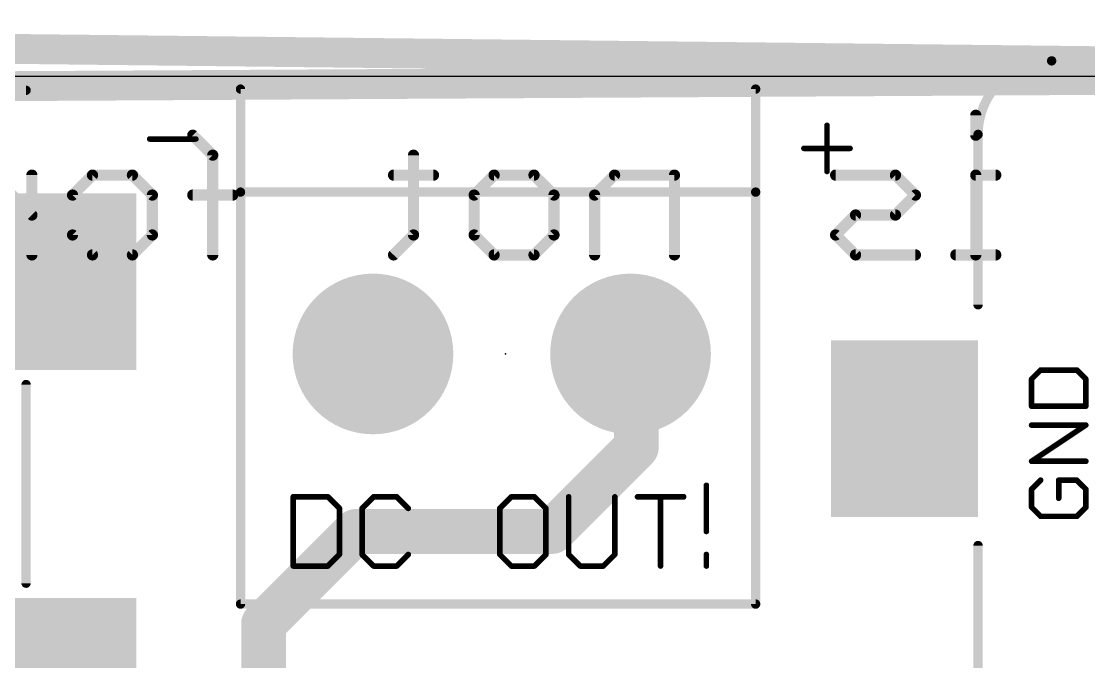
# Model space of a CAD drawing. Extents: x -0.7 to 44.7, y -0.3 to 41.4.
# Drawn here: x 14.76 to 29.26, y 32.65 to 41.35 of the extents above; entities that cross this region are included whole.
import ezdxf

# ---------------------------------------------------------------- set-up
doc = ezdxf.new("R2010")
doc.units = 0
for name, color, linetype in [('1', 12, 'CONTINUOUS'), ('16', 132, 'CONTINUOUS'), ('17', 110, 'CONTINUOUS'), ('20', 53, 'CONTINUOUS'), ('21', 40, 'CONTINUOUS'), ('22', 6, 'CONTINUOUS'), ('23', 53, 'CONTINUOUS')]:
    doc.layers.add(name, color=color, linetype=linetype)

# ---------------------------------------------------------------- blocks, each defined once
blk = doc.blocks.new('RECT')
blk.add_solid([(-0.5, -0.5), (0.5, -0.5), (-0.5, 0.5), (0.5, 0.5)])
blk = doc.blocks.new('ROUNDP')
at = {"const_width": 0.5}
blk.add_lwpolyline([(0, -0.25, 1), (0, 0.25, 1), (0, -0.25)], format="xyb", dxfattribs=at)

msp = doc.modelspace()

# ---------------------------------------------------------------- linework, layer by layer
at = {"layer": '1'}
for points, const_width in [([(-0.127, 40.386), (44.323, 40.64)], 0.4064), ([(23.036, 36.781), (23.036, 36.83)], 0.6096), ([(23.114, 36.703), (23.036, 36.781)], 0.6096), ([(23.114, 35.56), (23.114, 36.703)], 0.6096), ([(21.971, 34.417), (23.114, 35.56)], 0.6096), ([(18.05, 33.163), (19.304, 34.417)], 0.6096), ([(19.304, 34.417), (21.971, 34.417)], 0.6096), ([(18.05, 31.877), (18.05, 33.163)], 0.6096)]:
    msp.add_lwpolyline(points, dxfattribs=dict(at, const_width=const_width))
at = {"layer": '1', "const_width": 0.3048}
for points in [[(23.1884, 36.83, 1), (22.8836, 36.83)], [(23.1438, 36.8888, 1), (22.9282, 36.6732)], [(23.2664, 36.703, 1), (22.9616, 36.703)], [(22.8836, 36.781, 1), (23.1884, 36.781)], [(23.0062, 36.5952, 1), (23.2218, 36.8108)], [(23.2218, 35.4522, 1), (23.0062, 35.6678)], [(22.9616, 35.56, 1), (23.2664, 35.56)], [(19.304, 34.5694, 1), (19.304, 34.2646)], [(19.4118, 34.3092, 1), (19.1962, 34.5248)], [(21.8632, 34.5248, 1), (22.0788, 34.3092)], [(21.971, 34.2646, 1), (21.971, 34.5694)], [(17.9422, 33.2708, 1), (18.1578, 33.0552)], [(18.2024, 33.163, 1), (17.8976, 33.163)]]:
    msp.add_lwpolyline(points, format="xyb", dxfattribs=at)
at = {"layer": '16', "const_width": 0.4064}
msp.add_lwpolyline([(-0.508, 41.148), (44.323, 40.64)], dxfattribs=at)
at = {"layer": '20'}
msp.add_line((40.371, 40.602), (3.053, 40.602), dxfattribs=at)
at = {"layer": '21'}
for points, const_width in [([(28.758, 40.814, 0.4142), (27.758, 39.814)], 0.127), ([(28.758, 40.8458, 1), (28.758, 40.7822)], 0.0635), ([(28.758, 40.7822, 1), (28.758, 40.8458)], 0.0635), ([(14.822, 40.3822, 1), (14.822, 40.4458)], 0.0635), ([(17.736, 40.4618, 1), (17.736, 40.3982)], 0.0635), ([(17.7677, 40.43, 1), (17.7043, 40.43)], 0.0635), ([(24.7677, 40.43, 1), (24.7043, 40.43)], 0.0635), ([(24.736, 40.3982, 1), (24.736, 40.4618)], 0.0635), ([(25.7242, 39.9379, 1), (25.6861, 39.9379)], 0.0381), ([(16.5016, 39.7705, 1), (16.5016, 39.7324)], 0.0381), ([(17.1287, 39.7324, 1), (17.1287, 39.7705)], 0.0381), ([(27.7898, 39.814, 1), (27.7263, 39.814)], 0.0635), ([(27.7263, 39.814, 1), (27.7898, 39.814)], 0.0635), ([(25.3916, 39.6435, 1), (25.3916, 39.6054)], 0.0381), ([(26.0187, 39.6054, 1), (26.0187, 39.6435)], 0.0381), ([(25.6861, 39.3109, 1), (25.7242, 39.3109)], 0.0381), ([(17.736, 39.0618, 1), (17.736, 38.9982)], 0.0635), ([(17.7677, 39.03, 1), (17.7043, 39.03)], 0.0635), ([(17.7043, 39.03, 1), (17.7677, 39.03)], 0.0635), ([(24.7677, 39.03, 1), (24.7043, 39.03)], 0.0635), ([(24.7043, 39.03, 1), (24.7677, 39.03)], 0.0635), ([(24.736, 38.9982, 1), (24.736, 39.0618)], 0.0635), ([(27.7263, 37.498, 1), (27.7898, 37.498)], 0.0635), ([(28.6083, 36.6302, 1), (28.6083, 36.5921)], 0.0381), ([(28.6218, 36.5977, 1), (28.5949, 36.6246)], 0.0381), ([(29.1133, 36.6246, 1), (29.0864, 36.5977)], 0.0381), ([(29.0998, 36.5921, 1), (29.0998, 36.6302)], 0.0381), ([(14.8538, 36.414, 1), (14.7903, 36.414)], 0.0635), ([(28.472, 36.5018, 1), (28.4989, 36.4748)], 0.0381), ([(28.5045, 36.4883, 1), (28.4664, 36.4883)], 0.0381), ([(29.2417, 36.4883, 1), (29.2036, 36.4883)], 0.0381), ([(29.2092, 36.4748, 1), (29.2362, 36.5018)], 0.0381), ([(28.4855, 36.1387, 1), (28.4855, 36.1006)], 0.0381), ([(28.4664, 36.1197, 1), (28.5045, 36.1197)], 0.0381), ([(29.2036, 36.1197, 1), (29.2417, 36.1197)], 0.0381), ([(29.2227, 36.1006, 1), (29.2227, 36.1387)], 0.0381), ([(28.4855, 35.8818, 1), (28.4855, 35.8437)], 0.0381), ([(29.2333, 35.8469, 1), (29.2121, 35.8786)], 0.0381), ([(29.2227, 35.8437, 1), (29.2227, 35.8818)], 0.0381), ([(28.4855, 35.3903, 1), (28.4855, 35.3522)], 0.0381), ([(28.4749, 35.3871, 1), (28.496, 35.3554)], 0.0381), ([(29.2227, 35.3522, 1), (29.2227, 35.3903)], 0.0381), ([(28.6218, 35.1009, 1), (28.5949, 35.1278)], 0.0381), ([(28.8541, 35.1334, 1), (28.8541, 35.0953)], 0.0381), ([(28.8731, 35.1143, 1), (28.835, 35.1143)], 0.0381), ([(29.1133, 35.1278, 1), (29.0864, 35.1009)], 0.0381), ([(29.0998, 35.0953, 1), (29.0998, 35.1334)], 0.0381), ([(24.0853, 35.0445, 1), (24.0472, 35.0445)], 0.0381), ([(28.5045, 34.9915, 1), (28.4664, 34.9915)], 0.0381), ([(28.472, 35.0049, 1), (28.4989, 34.978)], 0.0381), ([(29.2417, 34.9915, 1), (29.2036, 34.9915)], 0.0381), ([(29.2092, 34.978, 1), (29.2362, 35.0049)], 0.0381), ([(18.4721, 34.8877, 1), (18.434, 34.8877)], 0.0381), ([(18.4531, 34.9068, 1), (18.4531, 34.8687)], 0.0381), ([(18.9369, 34.9012, 1), (18.9099, 34.8742)], 0.0381), ([(18.9234, 34.8687, 1), (18.9234, 34.9068)], 0.0381), ([(19.5454, 34.9068, 1), (19.5454, 34.8687)], 0.0381), ([(19.5589, 34.8742, 1), (19.5319, 34.9012)], 0.0381), ([(19.8724, 34.9012, 1), (19.8454, 34.8742)], 0.0381), ([(19.8589, 34.8687, 1), (19.8589, 34.9068)], 0.0381), ([(21.4164, 34.9068, 1), (21.4164, 34.8687)], 0.0381), ([(21.4299, 34.8742, 1), (21.403, 34.9012)], 0.0381), ([(21.7434, 34.9012, 1), (21.7165, 34.8742)], 0.0381), ([(21.73, 34.8687, 1), (21.73, 34.9068)], 0.0381), ([(22.2142, 34.8877, 1), (22.1761, 34.8877)], 0.0381), ([(22.8413, 34.8877, 1), (22.8032, 34.8877)], 0.0381), ([(23.1307, 34.9068, 1), (23.1307, 34.8687)], 0.0381), ([(23.4633, 34.8877, 1), (23.4252, 34.8877)], 0.0381), ([(23.7578, 34.8687, 1), (23.7578, 34.9068)], 0.0381), ([(28.835, 34.8686, 1), (28.8731, 34.8686)], 0.0381), ([(19.0992, 34.7309, 1), (19.0611, 34.7309)], 0.0381), ([(19.0667, 34.7175, 1), (19.0936, 34.7444)], 0.0381), ([(19.4077, 34.7309, 1), (19.3696, 34.7309)], 0.0381), ([(19.3751, 34.7444, 1), (19.4021, 34.7175)], 0.0381), ([(20.0022, 34.7175, 1), (20.0292, 34.7444)], 0.0381), ([(21.2787, 34.7309, 1), (21.2406, 34.7309)], 0.0381), ([(21.2462, 34.7444, 1), (21.2731, 34.7175)], 0.0381), ([(21.9058, 34.7309, 1), (21.8677, 34.7309)], 0.0381), ([(21.8733, 34.7175, 1), (21.9002, 34.7444)], 0.0381), ([(28.4989, 34.7592, 1), (28.472, 34.7323)], 0.0381), ([(28.4664, 34.7457, 1), (28.5045, 34.7457)], 0.0381), ([(29.2036, 34.7457, 1), (29.2417, 34.7457)], 0.0381), ([(29.2362, 34.7323, 1), (29.2092, 34.7592)], 0.0381), ([(28.6083, 34.6419, 1), (28.6083, 34.6038)], 0.0381), ([(28.5949, 34.6094, 1), (28.6218, 34.6363)], 0.0381), ([(29.0864, 34.6363, 1), (29.1133, 34.6094)], 0.0381), ([(29.0998, 34.6038, 1), (29.0998, 34.6419)], 0.0381), ([(24.0472, 34.4174, 1), (24.0853, 34.4174)], 0.0381), ([(27.7898, 34.226, 1), (27.7263, 34.226)], 0.0635), ([(19.0611, 34.1039, 1), (19.0992, 34.1039)], 0.0381), ([(19.0936, 34.0904, 1), (19.0667, 34.1173)], 0.0381), ([(19.4021, 34.1173, 1), (19.3751, 34.0904)], 0.0381), ([(19.3696, 34.1039, 1), (19.4077, 34.1039)], 0.0381), ([(20.0292, 34.0904, 1), (20.0022, 34.1173)], 0.0381), ([(21.2731, 34.1173, 1), (21.2462, 34.0904)], 0.0381), ([(21.2406, 34.1039, 1), (21.2787, 34.1039)], 0.0381), ([(21.8677, 34.1039, 1), (21.9058, 34.1039)], 0.0381), ([(21.9002, 34.0904, 1), (21.8733, 34.1173)], 0.0381), ([(22.2086, 34.1173, 1), (22.1817, 34.0904)], 0.0381), ([(22.1761, 34.1039, 1), (22.2142, 34.1039)], 0.0381), ([(22.8032, 34.1039, 1), (22.8413, 34.1039)], 0.0381), ([(22.8357, 34.0904, 1), (22.8088, 34.1173)], 0.0381), ([(24.0853, 34.1039, 1), (24.0472, 34.1039)], 0.0381), ([(18.4531, 33.9661, 1), (18.4531, 33.928)], 0.0381), ([(18.434, 33.9471, 1), (18.4721, 33.9471)], 0.0381), ([(18.9099, 33.9606, 1), (18.9369, 33.9336)], 0.0381), ([(18.9234, 33.928, 1), (18.9234, 33.9661)], 0.0381), ([(19.5454, 33.9661, 1), (19.5454, 33.928)], 0.0381), ([(19.5319, 33.9336, 1), (19.5589, 33.9606)], 0.0381), ([(19.8454, 33.9606, 1), (19.8724, 33.9336)], 0.0381), ([(19.8589, 33.928, 1), (19.8589, 33.9661)], 0.0381), ([(21.4164, 33.9661, 1), (21.4164, 33.928)], 0.0381), ([(21.403, 33.9336, 1), (21.4299, 33.9606)], 0.0381), ([(21.7165, 33.9606, 1), (21.7434, 33.9336)], 0.0381), ([(21.73, 33.928, 1), (21.73, 33.9661)], 0.0381), ([(22.3519, 33.9661, 1), (22.3519, 33.928)], 0.0381), ([(22.3385, 33.9336, 1), (22.3654, 33.9606)], 0.0381), ([(22.652, 33.9606, 1), (22.6789, 33.9336)], 0.0381), ([(22.6655, 33.928, 1), (22.6655, 33.9661)], 0.0381), ([(23.4252, 33.9471, 1), (23.4633, 33.9471)], 0.0381), ([(24.0472, 33.9471, 1), (24.0853, 33.9471)], 0.0381), ([(14.7903, 33.714, 1), (14.8538, 33.714)], 0.0635), ([(17.736, 33.4618, 1), (17.736, 33.3982)], 0.0635), ([(17.7043, 33.43, 1), (17.7677, 33.43)], 0.0635), ([(24.7043, 33.43, 1), (24.7677, 33.43)], 0.0635), ([(24.736, 33.3982, 1), (24.736, 33.4618)], 0.0635)]:
    msp.add_lwpolyline(points, format="xyb", dxfattribs=dict(at, const_width=const_width))
for points, const_width in [([(35.758, 40.814), (28.758, 40.814)], 0.127), ([(14.822, 40.414), (7.022, 40.414)], 0.127), ([(24.736, 40.43), (17.736, 40.43)], 0.127), ([(17.736, 40.43), (17.736, 39.03)], 0.127), ([(24.736, 39.03), (24.736, 40.43)], 0.127), ([(25.7051, 39.9379), (25.7051, 39.3109)], 0.0762), ([(16.5016, 39.7514), (17.1287, 39.7514)], 0.0762), ([(27.758, 39.814), (27.758, 37.498)], 0.127), ([(25.3916, 39.6244), (26.0187, 39.6244)], 0.0762), ([(17.736, 39.03), (17.736, 33.43)], 0.127), ([(24.736, 39.03), (17.736, 39.03)], 0.127), ([(24.736, 33.43), (24.736, 39.03)], 0.127), ([(28.6083, 36.6112), (28.4855, 36.4883)], 0.0762), ([(29.0998, 36.6112), (28.6083, 36.6112)], 0.0762), ([(29.2227, 36.4883), (29.0998, 36.6112)], 0.0762), ([(14.822, 36.414), (14.822, 33.714)], 0.127), ([(28.4855, 36.4883), (28.4855, 36.1197)], 0.0762), ([(29.2227, 36.1197), (29.2227, 36.4883)], 0.0762), ([(28.4855, 36.1197), (29.2227, 36.1197)], 0.0762), ([(28.4855, 35.3713), (29.2227, 35.8628)], 0.0762), ([(29.2227, 35.8628), (28.4855, 35.8628)], 0.0762), ([(29.2227, 35.3713), (28.4855, 35.3713)], 0.0762), ([(28.6083, 35.1143), (28.4855, 34.9915)], 0.0762), ([(29.0998, 35.1143), (28.8541, 35.1143)], 0.0762), ([(28.8541, 35.1143), (28.8541, 34.8686)], 0.0762), ([(29.2227, 34.9915), (29.0998, 35.1143)], 0.0762), ([(24.0662, 35.0445), (24.0662, 34.4174)], 0.0762), ([(28.4855, 34.9915), (28.4855, 34.7457)], 0.0762), ([(29.2227, 34.7457), (29.2227, 34.9915)], 0.0762), ([(18.4531, 34.8877), (18.4531, 33.9471)], 0.0762), ([(18.9234, 34.8877), (18.4531, 34.8877)], 0.0762), ([(19.0802, 34.7309), (18.9234, 34.8877)], 0.0762), ([(19.5454, 34.8877), (19.3886, 34.7309)], 0.0762), ([(19.8589, 34.8877), (19.5454, 34.8877)], 0.0762), ([(20.0157, 34.7309), (19.8589, 34.8877)], 0.0762), ([(21.4164, 34.8877), (21.2597, 34.7309)], 0.0762), ([(21.73, 34.8877), (21.4164, 34.8877)], 0.0762), ([(21.8867, 34.7309), (21.73, 34.8877)], 0.0762), ([(22.1952, 34.8877), (22.1952, 34.1039)], 0.0762), ([(22.8222, 34.1039), (22.8222, 34.8877)], 0.0762), ([(23.1307, 34.8877), (23.7578, 34.8877)], 0.0762), ([(23.4442, 33.9471), (23.4442, 34.8877)], 0.0762), ([(19.0802, 34.1039), (19.0802, 34.7309)], 0.0762), ([(19.3886, 34.7309), (19.3886, 34.1039)], 0.0762), ([(21.2597, 34.7309), (21.2597, 34.1039)], 0.0762), ([(21.8867, 34.1039), (21.8867, 34.7309)], 0.0762), ([(28.4855, 34.7457), (28.6083, 34.6229)], 0.0762), ([(29.0998, 34.6229), (29.2227, 34.7457)], 0.0762), ([(28.6083, 34.6229), (29.0998, 34.6229)], 0.0762), ([(27.758, 34.226), (27.758, 31.148)], 0.127), ([(18.9234, 33.9471), (19.0802, 34.1039)], 0.0762), ([(19.3886, 34.1039), (19.5454, 33.9471)], 0.0762), ([(19.8589, 33.9471), (20.0157, 34.1039)], 0.0762), ([(21.2597, 34.1039), (21.4164, 33.9471)], 0.0762), ([(21.73, 33.9471), (21.8867, 34.1039)], 0.0762), ([(22.1952, 34.1039), (22.3519, 33.9471)], 0.0762), ([(22.6655, 33.9471), (22.8222, 34.1039)], 0.0762), ([(24.0662, 34.1039), (24.0662, 33.9471)], 0.0762), ([(18.4531, 33.9471), (18.9234, 33.9471)], 0.0762), ([(19.5454, 33.9471), (19.8589, 33.9471)], 0.0762), ([(21.4164, 33.9471), (21.73, 33.9471)], 0.0762), ([(22.3519, 33.9471), (22.6655, 33.9471)], 0.0762), ([(17.736, 33.43), (24.736, 33.43)], 0.127)]:
    msp.add_lwpolyline(points, dxfattribs=dict(at, const_width=const_width))
at = {"layer": '22', "const_width": 0.1524}
for points in [[(27.7273, 40.0744), (27.7273, 39.8032)], [(17.3586, 39.532), (17.0874, 39.8032)], [(17.3586, 38.1762), (17.3586, 39.532)], [(20.0872, 39.532), (20.0872, 38.4474)], [(14.9012, 38.7185), (14.3588, 39.2609)], [(14.9012, 38.1762), (14.9012, 39.2609)], [(15.4537, 38.9897), (15.7248, 39.2609)], [(15.7248, 39.2609), (16.2672, 39.2609)], [(16.2672, 39.2609), (16.5383, 38.9897)], [(20.3584, 39.2609), (19.816, 39.2609)], [(20.9109, 38.9897), (21.182, 39.2609)], [(21.182, 39.2609), (21.7244, 39.2609)], [(21.7244, 39.2609), (21.9955, 38.9897)], [(22.8192, 39.2609), (22.548, 38.9897)], [(23.6327, 39.2609), (22.8192, 39.2609)], [(23.6327, 38.1762), (23.6327, 39.2609)], [(26.6358, 39.2609), (25.8223, 39.2609)], [(26.907, 38.9897), (26.6358, 39.2609)], [(27.9984, 39.2609), (27.7273, 39.2609)], [(27.7273, 39.2609), (27.7273, 38.1762)], [(15.4537, 38.4474), (15.4537, 38.9897)], [(16.5383, 38.9897), (16.5383, 38.4474)], [(17.6298, 38.9897), (17.0874, 38.9897)], [(20.9109, 38.4474), (20.9109, 38.9897)], [(21.9955, 38.9897), (21.9955, 38.4474)], [(22.548, 38.9897), (22.548, 38.1762)], [(26.6358, 38.7185), (26.907, 38.9897)], [(25.8223, 38.4474), (26.0935, 38.7185)], [(26.0935, 38.7185), (26.6358, 38.7185)], [(15.7248, 38.1762), (15.4537, 38.4474)], [(16.5383, 38.4474), (16.2672, 38.1762)], [(20.0872, 38.4474), (19.816, 38.1762)], [(21.182, 38.1762), (20.9109, 38.4474)], [(21.9955, 38.4474), (21.7244, 38.1762)], [(26.0935, 38.1762), (25.8223, 38.4474)], [(16.2672, 38.1762), (15.7248, 38.1762)], [(21.7244, 38.1762), (21.182, 38.1762)], [(26.907, 38.1762), (26.0935, 38.1762)], [(27.9984, 38.1762), (27.4561, 38.1762)]]:
    msp.add_lwpolyline(points, dxfattribs=at)
at = {"layer": '22', "const_width": 0.0762}
for points in [[(27.7654, 40.0744, 1), (27.6892, 40.0744)], [(17.1144, 39.8301, 1), (17.0605, 39.7762)], [(27.6892, 39.8032, 1), (27.7654, 39.8032)], [(17.3967, 39.532, 1), (17.3205, 39.532)], [(17.3317, 39.5051, 1), (17.3855, 39.559)], [(20.1253, 39.532, 1), (20.0491, 39.532)], [(14.9393, 39.2609, 1), (14.8631, 39.2609)], [(15.7248, 39.299, 1), (15.7248, 39.2228)], [(15.7518, 39.2339, 1), (15.6979, 39.2878)], [(16.2941, 39.2878, 1), (16.2402, 39.2339)], [(16.2672, 39.2228, 1), (16.2672, 39.299)], [(19.816, 39.299, 1), (19.816, 39.2228)], [(20.3584, 39.2228, 1), (20.3584, 39.299)], [(21.182, 39.299, 1), (21.182, 39.2228)], [(21.209, 39.2339, 1), (21.1551, 39.2878)], [(21.7513, 39.2878, 1), (21.6974, 39.2339)], [(21.7244, 39.2228, 1), (21.7244, 39.299)], [(22.8192, 39.299, 1), (22.8192, 39.2228)], [(22.8461, 39.2339, 1), (22.7922, 39.2878)], [(23.6708, 39.2609, 1), (23.5946, 39.2609)], [(23.6327, 39.2228, 1), (23.6327, 39.299)], [(25.8223, 39.299, 1), (25.8223, 39.2228)], [(26.6628, 39.2878, 1), (26.6089, 39.2339)], [(26.6358, 39.2228, 1), (26.6358, 39.299)], [(27.7273, 39.299, 1), (27.7273, 39.2228)], [(27.7654, 39.2609, 1), (27.6892, 39.2609)], [(27.9984, 39.2228, 1), (27.9984, 39.299)], [(15.4918, 38.9897, 1), (15.4156, 38.9897)], [(15.4267, 39.0166, 1), (15.4806, 38.9628)], [(16.5764, 38.9897, 1), (16.5002, 38.9897)], [(16.5114, 38.9628, 1), (16.5653, 39.0166)], [(17.0874, 39.0278, 1), (17.0874, 38.9516)], [(17.6298, 38.9516, 1), (17.6298, 39.0278)], [(20.949, 38.9897, 1), (20.8728, 38.9897)], [(20.8839, 39.0166, 1), (20.9378, 38.9628)], [(22.0336, 38.9897, 1), (21.9574, 38.9897)], [(21.9686, 38.9628, 1), (22.0225, 39.0166)], [(22.5861, 38.9897, 1), (22.5099, 38.9897)], [(22.5211, 39.0166, 1), (22.575, 38.9628)], [(26.9339, 38.9628, 1), (26.88, 39.0166)], [(26.88, 38.9628, 1), (26.9339, 39.0166)], [(14.8742, 38.6916, 1), (14.9281, 38.7455)], [(26.0935, 38.7566, 1), (26.0935, 38.6804)], [(26.1204, 38.6916, 1), (26.0666, 38.7455)], [(26.6089, 38.7455, 1), (26.6628, 38.6916)], [(26.6358, 38.6804, 1), (26.6358, 38.7566)], [(15.4806, 38.4743, 1), (15.4267, 38.4204)], [(15.4156, 38.4474, 1), (15.4918, 38.4474)], [(16.5002, 38.4474, 1), (16.5764, 38.4474)], [(16.5653, 38.4204, 1), (16.5114, 38.4743)], [(20.0491, 38.4474, 1), (20.1253, 38.4474)], [(20.1141, 38.4204, 1), (20.0603, 38.4743)], [(20.9378, 38.4743, 1), (20.8839, 38.4204)], [(20.8728, 38.4474, 1), (20.949, 38.4474)], [(21.9574, 38.4474, 1), (22.0336, 38.4474)], [(22.0225, 38.4204, 1), (21.9686, 38.4743)], [(25.8493, 38.4743, 1), (25.7954, 38.4204)], [(25.7954, 38.4743, 1), (25.8493, 38.4204)], [(14.8631, 38.1762, 1), (14.9393, 38.1762)], [(15.7248, 38.2143, 1), (15.7248, 38.1381)], [(15.6979, 38.1493, 1), (15.7518, 38.2031)], [(16.2402, 38.2031, 1), (16.2941, 38.1493)], [(16.2672, 38.1381, 1), (16.2672, 38.2143)], [(17.3205, 38.1762, 1), (17.3967, 38.1762)], [(19.7891, 38.2031, 1), (19.843, 38.1493)], [(21.182, 38.2143, 1), (21.182, 38.1381)], [(21.1551, 38.1493, 1), (21.209, 38.2031)], [(21.6974, 38.2031, 1), (21.7513, 38.1493)], [(21.7244, 38.1381, 1), (21.7244, 38.2143)], [(22.5099, 38.1762, 1), (22.5861, 38.1762)], [(23.5946, 38.1762, 1), (23.6708, 38.1762)], [(26.0935, 38.2143, 1), (26.0935, 38.1381)], [(26.0666, 38.1493, 1), (26.1204, 38.2031)], [(26.907, 38.1381, 1), (26.907, 38.2143)], [(27.4561, 38.2143, 1), (27.4561, 38.1381)], [(27.6892, 38.1762, 1), (27.7654, 38.1762)], [(27.9984, 38.1381, 1), (27.9984, 38.2143)]]:
    msp.add_lwpolyline(points, format="xyb", dxfattribs=at)
at = {"layer": '23'}
msp.add_point((21.336, 36.83), dxfattribs=at)

# ---------------------------------------------------------------- block references
at = {"layer": '1'}
for p, xscale, yscale, rotation in [((15.322, 37.814), 2, 2.4, 180), ((26.758, 35.814), 2.4, 2, 270), ((15.322, 32.314), 2, 2.4, 180)]:
    msp.add_blockref('RECT', p, dxfattribs=dict(at, xscale=xscale, yscale=yscale, rotation=rotation))
at = {"layer": '17', "xscale": 2.1844, "yscale": 2.1844, "rotation": 180}
for p in [(19.536, 36.83), (19.536, 36.83), (23.036, 36.83), (23.036, 36.83)]:
    msp.add_blockref('ROUNDP', p, dxfattribs=at)

doc.saveas('drawing.dxf')
